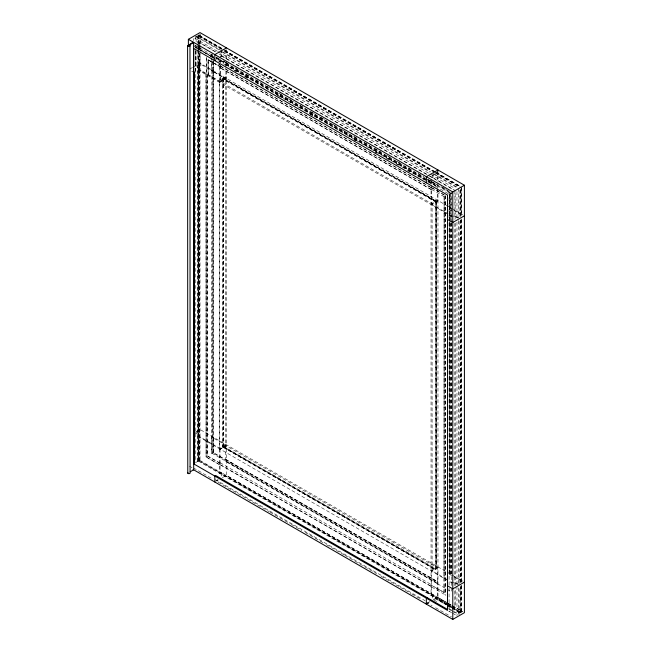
<?xml version="1.0" encoding="UTF-8"?>
<svg xmlns="http://www.w3.org/2000/svg" width="652" height="652" viewBox="0 0 652 652"><rect width="100%" height="100%" fill="white"/><g stroke="black" fill="none" stroke-linecap="round" stroke-linejoin="round"><path stroke-width="0.49" stroke-dasharray="3.26 2.44" d="M198.338 50.66L198.371 461.119L451.323 607.159M211.908 70.612L211.688 453.637L212.177 453.36L212.177 70.766M213.025 61.378L212.968 452.928L225.926 460.1M213.228 452.781L213.228 437.745L212.177 437.133L211.598 437.239L211.615 453.67M451.266 605.105L437.443 597.126L437.443 581.845L213.497 452.627L213.497 71.524M198.876 45.298L199.341 42.616L215.567 51.989M199.814 44.613L200.115 42.828L215.902 51.94M435.593 201.281L223.709 78.59L223.546 447.158L224.076 447.761L223.277 447.296L223.277 79.316M435.145 569.848L435.063 569.18L223.546 447.052L223.514 447.484L435.43 569.742L435.617 200.743L223.995 78.484M213.497 452.627L212.919 452.961L213.228 437.745M451.192 223.008L451.192 575.129L449.554 574.599L449.554 222.471M451.461 575.284L450.899 575.414L451.192 575.129M198.599 43.358L198.599 35.224L198.542 36.072L198.11 35.501L222.902 49.821M460.589 612.864L460.801 612.138L461.241 612.709L447.565 604.812M199.341 53.464L199.341 68.256L198.371 70.041M437.973 199.805L431.575 203.603L199.659 69.634L200.115 68.142L200.05 51.655M199.773 434.86L199.186 436.416L219.528 448.152L223.017 446.139L223.017 79.772M219.528 473.189L221.167 473.466L432.683 595.586L432.683 599.041M431.045 595.309L432.643 595.692L431.045 595.455L431.045 186.904M198.705 65.216L197.963 65.339L197.898 461.274L198.705 460.817L198.428 64.964L198.697 460.817M222.748 79.617L222.748 447.606L223.546 448.063L223.017 447.459C221.598 444.664 223.628 446.229 225.396 444.762L225.396 78.395M437.973 201.126C436.408 203.53 435.528 202.055 432.105 204.516L448.193 213.807M460.475 216.676L460.434 189.536M436.669 202.601L436.628 569.049L224.076 446.75L223.628 447.728M444.134 592.415L431.575 585.374L444.053 592.578L444.134 196.578L444.053 577.786M431.706 587.028L445.723 595.121M208.216 74.434L208.045 59.756L208.135 74.532L208.216 59.764L220.645 66.944L220.523 80.359L219.993 80.057L219.993 81.37M221.028 56.854L222.039 55.485L219.406 53.961M219.528 57.971L221.167 55.803L221.167 51.532M220.604 57.278L221.696 55.827L221.696 51.223M206.627 57.074L206.554 73.611L206.456 57.058M225.657 62.673L424.224 177.311M223.383 60.897L225.959 62.388L225.568 64.515L427.394 181.036M220.05 449.782L219.528 449.472L225.926 445.683L437.443 567.802L437.443 581.543L225.926 459.424L225.592 459.896M220.189 462.733L431.706 584.852M220.05 464.697L431.706 586.686L220.189 464.566M220.05 65.852L431.706 187.955L220.05 65.958M431.706 189.789L220.05 67.686L431.575 189.805M225.926 446.392L225.396 446.082L225.396 444.762L212.968 437.899M198.371 461.119L198.958 460.76L198.958 68.623L198.371 70.18L452.203 216.733M199.773 460.296L221.696 472.953L220.05 472.708L199.186 460.662L199.773 460.296L199.773 68.484M450.874 222.218L450.874 192.723L451.461 192.389L451.461 222.145M444.053 592.578L444.134 196.578M445.642 195.755L445.642 595.276M220.05 464.933L206.089 456.865L206.171 73.921M220.05 463.14L207.572 456.05L207.572 74.882M190.058 68.876L192.544 67.441M193.367 66.969L200.009 63.13L446.791 205.608M198.338 64.564L200.05 63.578M200.009 63.741L198.159 64.809L198.159 461.111M213.538 56.7L213 56.414L213.269 58.24M211.843 70.766L213.269 71.207L199.691 63.782M225.959 77.221L225.437 76.92L225.437 78.232L213.114 71.524L225.079 78.436M225.592 64.524L225.926 67.295M219.993 80.057L223.228 78.191L223.758 78.493M223.717 79.218L223.717 77.906L225.437 76.92M219.528 81.533L226.456 77.531L226.456 68.631M224.076 79.161L225.926 78.093L225.926 68.281M219.528 82.396L226.456 78.395M225.657 64.198L437.443 186.472L437.052 186.586L437.443 184.948L428.274 180.017M450.141 219.341L450.141 193.122L449.578 193.432L449.872 221.533M431.045 204.516L437.973 200.514M449.872 207.996L449.578 208.281L451.461 208.917M195.861 431.901L200.009 429.497L446.791 571.975M195.779 432.553L197.629 431.485M198.159 431.176L200.009 430.108M219.528 449.489L226.456 445.487L226.456 475.3L446.791 602.505M215.347 481.111L218.673 479.179M216.48 481.054L218.143 480.092M222.299 477.696L226.456 475.3M431.045 570.883L437.973 566.89M437.973 567.501L431.575 571.193L431.575 594.828L448.095 604.363M437.443 581.543L437.182 582M426.873 603.23L430.198 601.315M436.669 601.568L433.213 599.571L435.063 598.487L435.43 597.501L446.848 604.086M446.824 604.681L435.593 598.194L437.443 597.11M426.343 604.135L430.499 601.739M433.816 599.816L437.973 597.419L437.973 189.325M445.723 195.706L445.544 595.121M205.991 73.969L206.171 456.816M450.899 192.707L451.192 221.99M225.625 64.515L437.182 186.627M220.645 66.944L208.045 59.756M437.084 583.532L225.568 461.412L225.926 445.683M435.593 598.194L435.512 597.509L435.063 598.202L451.306 607.582M435.512 200.604L435.063 201.582L223.546 79.462L220.05 81.476L220.034 65.42M221.167 473.58L219.528 473.336L219.528 65.094M431.575 594.828L433.213 595.072L446.367 602.668M433.213 594.95L221.696 472.83L220.05 472.553L431.575 594.673L433.213 594.95L433.213 599.571M225.543 461.396L225.926 460.948L437.443 583.067M198.428 431.331L198.583 431.73L197.898 431.64M436.392 568.715L436.392 200.734L435.593 200.27L436.123 200.873L436.123 568.568L436.669 568.976M452.439 606.873L455.137 607.729L455.137 589.416M223.228 78.191C223.791 80.669 221.851 78.493 223.457 79.071L435.063 201.281M426.873 179.08L452.781 193.897M199.202 35.273L224.247 49.731M198.599 35.224L224.247 50.033M224.956 50.359L435.593 171.973M436.457 172.454L459.782 185.918M436.449 172.747L461.241 187.059L461.241 215.714M222.03 49.014L197.841 35.053L197.841 42.999M224.956 50.66L435.593 172.275M435.927 172.764L460.98 187.222M224.427 50.66L435.063 172.275M435.063 172.56L459.856 186.871M198.542 36.072L221.215 49.161M224.427 50.97L434.183 172.071M435.145 172.919L460.434 187.515M224.508 51.337L431.624 170.914M222.039 51.003L196.13 36.047L196.13 42.005M222.577 51.736L430.573 171.818M434.077 173.831L457.402 187.295M196.505 36.83L219.822 50.294M222.047 52.038L430.043 172.12M433.547 174.133L458.601 188.599L458.601 217.532M217.393 51.247L193.611 37.514L193.611 40.571M218.273 51.752L429.66 173.791M430.54 174.304L455.194 188.542M218.99 53.961L221.55 55.444L221.55 51.288M433.213 177.825L455.137 190.482L455.137 218.974M221.696 55.827L428.812 175.404M429.692 175.918L433.213 177.955L433.213 173.334M221.167 55.803L428.282 175.38M429.163 175.893L454.045 190.139M442.7 187.336L446.204 189.357M440.882 186.586L448.617 191.052M225.926 62.519L228.567 64.043M234.736 67.612L240.026 70.66M246.195 74.222L249.716 76.26M255.886 79.821L261.175 82.877M267.344 86.439L272.634 89.487M278.803 93.049L282.332 95.086M288.502 98.648L293.783 101.704M299.953 105.265L305.242 108.313M311.411 111.875L315.821 114.418M321.11 117.474L326.399 120.53M332.569 124.092L336.97 126.635M342.259 129.683L348.429 133.252M353.718 136.301L358.127 138.843M364.297 142.405L369.586 145.461M374.867 148.517L381.037 152.079M387.207 155.641L390.735 157.67M396.905 161.231L402.194 164.288M408.364 167.849L411.885 169.887M418.054 173.448L423.344 176.496M429.513 180.058L434.802 183.114M216.154 57.066L219.602 59.055M223.041 61.044L225.633 62.535M427.753 179.349L437.443 184.948M194.565 44.964L213.563 55.933M216.228 57.678L427.394 179.512M215.812 57.71L225.959 63.578M437.443 185.796L450.141 193.122M216.024 58.134L225.959 63.872M225.926 64.043L426.873 180.058M427.753 180.571L437.443 186.17M213.595 57.221L193.946 45.876L195.323 47.278L214.867 58.525L195.217 47.115M428.274 181.549L437.084 186.635M195.339 47.441L214.744 58.647M217.988 60.685L225.926 65.265M229.447 67.303L249.716 79.006M250.604 79.511L260.295 85.11M261.175 85.624L282.332 97.833M283.212 98.346L303.482 110.049M304.362 110.555L324.631 122.258M325.519 122.763L345.788 134.467M346.668 134.98L380.157 154.312M381.037 154.826L401.314 166.529M402.194 167.034L426.873 181.28M427.728 181.802L431.999 184.271M435.414 186.244L449.081 194.133M234.288 70.595L236.048 71.614M354.15 139.797L355.91 140.816M375.307 152.014L377.068 153.033M386.758 158.623L388.527 159.642M407.916 170.84L409.676 171.859M244.875 76.773L247.524 78.297M354.166 139.87L355.927 140.881M375.316 152.079L377.084 153.098M396.473 164.288L398.233 165.306M218.762 64.165L220.523 65.176M218.77 64.279L220.523 65.281M431.575 187.629L444.762 195.241M431.575 187.743L444.672 195.298M208.135 59.911L220.523 67.066M431.575 189.422L444.053 196.627M447.671 206.113L451.192 208.151M452.081 208.656L462.651 214.769M454.012 210.384L463.36 215.779M223.717 77.906L224.247 78.216L223.457 77.458L223.457 79.071M223.758 78.199L222.96 77.743L222.96 79.348M224.076 78.851L435.593 200.979M435.593 201.183L435.063 200.58L435.862 201.036L435.862 569.025M199.341 68.256L195.641 66.121L195.641 49.242M459.13 218.224L455.137 215.918L452.439 216.26L449.041 214.296M431.575 202.894L432.105 203.196L432.105 570.883L448.193 580.174M454.9 216.391L457.859 218.102M220.034 81.956L198.876 69.748L198.884 53.937M191.655 71.133L193.139 71.981M447.671 572.489L451.192 574.518M452.081 575.031L462.651 581.136M454.012 576.759L463.36 582.154M224.076 447.052L435.593 569.18M223.546 447.362L435.063 569.481M459.13 584.591L455.137 582.293L452.439 582.627L449.041 580.663M195.25 432.863L198.958 434.998L198.371 436.555L452.203 583.1L454.9 582.766L457.859 584.469M225.657 459.57L437.443 581.845M211.908 453.164L437.443 583.377M437.443 583.711L446.204 588.772M447.076 589.278L451.461 591.804L451.461 588.886M207.572 456.05L220.05 463.254M205.991 456.922L220.05 465.039M447.671 603.018L451.192 605.048M452.081 605.561L462.651 611.666M452.129 605.602L462.496 611.592M447.248 603.173L451.632 605.7M452.504 606.213L455.137 607.729M448.967 604.86L451.575 606.368M198.958 460.76L446.351 603.589M447.207 604.086L451.477 606.556M452.333 607.045L454.9 608.528L454.9 589.701M447.72 604.591L451.208 606.604M452.081 607.11L460.801 612.138M446.71 604.314L435.512 597.542M447.688 605.178L451.143 607.175M452.007 607.672L460.646 612.66M452.162 608.072L460.711 613.01L460.711 586.335M435.063 598.503L446.294 604.983M447.158 605.48L451.477 607.974M452.341 608.471L460.116 612.962M448.763 608.544L453.083 611.038M453.947 611.535L459.13 614.526L459.13 586.588M449.098 609.351L451.689 610.842M452.553 611.348L457.737 614.339M449.032 611.193L451.673 612.717M452.553 613.222L456.082 615.26M215.347 479.627L425.104 600.728M193.432 467.9L212.813 479.081M218.094 482.138L269.178 511.624M270.058 512.138L290.319 523.833M291.2 524.338L301.77 530.443M305.291 532.472L322.903 542.643M326.432 544.681L344.044 554.852M344.924 555.357L376.636 573.662M381.037 576.205L399.529 586.881M400.409 587.395L410.98 593.499M411.86 594.005L420.67 599.09M425.952 602.138L432.121 605.7M435.642 607.737L451.494 616.89M189.439 466.156L192.03 467.647M212.919 437.948L213.294 58.794M216.57 59.503L216.154 57.433M461.51 187.915L461.51 215.853M461.51 218.885L461.51 582.203M461.51 585.219L461.51 613.157M461.241 219.748L461.241 583.067M461.241 586.034L461.241 612.709M460.98 189.219L460.98 216.162M460.98 220.213L460.98 583.524M460.98 585.52L460.98 613.459M460.711 189.341L460.711 216.016M460.711 220.058L460.711 583.377M460.434 219.805L460.434 583.116M460.434 587.15L460.434 612.35M459.13 190.286L459.13 217.23M459.13 221.281L459.13 583.581M458.601 220.563L458.601 584.901M458.601 587.892L458.601 614.836M456.962 191.59L456.962 218.037M456.962 222.104L456.962 585.251M456.962 586.27L456.962 615.765M455.137 223.049L455.137 588.397M454.9 190.629L454.9 219.447M454.9 223.514L454.9 585.732M451.461 223.163L451.461 587.917M450.874 223.237L450.874 575.357M450.141 223.416L450.141 574.518M449.872 222.242L449.872 574.673M449.611 221.378L449.611 193.416L449.554 221.46M449.611 222.397L449.611 574.518M449.081 191.9L449.081 218.77M449.081 222.805L449.081 585.105M449.081 588.104L449.081 611.886M437.973 169.985L437.973 182.201M437.973 183.22L437.973 188.306M437.443 170.889L437.443 180.718M437.443 188.436L437.443 200.213M432.683 174.467L432.683 177.923M431.575 180.123L431.575 184.043M431.575 185.029L431.575 203.603M431.045 180.938L431.045 185.91M226.456 49.845L226.456 61.712M226.456 62.698L226.456 67.645M225.926 49.764L225.926 59.576M221.696 472.83L221.696 475.821L221.167 476.123L221.167 473.466M220.523 59.454L220.523 62.315M220.034 59.487L220.05 61.924M220.05 449.073L220.05 472.708M219.528 58.99L219.528 64.075M213.538 61.581L213.538 71.361M212.21 54.45L212.21 57.474M212.21 61.516L212.21 70.595M211.949 54.002L211.949 57.873M211.949 58.835L211.713 70.734L211.655 58.118M211.655 54.255L211.655 57.156M207.76 74.841L207.67 455.992M206.089 74.026L206.089 456.865M200.05 33.782L200.115 44.849M200.05 45.697L200.115 50.929M200.009 34.629L200.009 46.781M200.009 47.792L200.009 52.861M200.009 53.871L200.009 62.983M200.009 63.13L200.009 460.043L195.779 462.488L195.779 66.186M199.659 45.501L199.659 49.519M199.659 53.545L199.659 69.634M199.341 47.547L199.341 49.519M199.186 70.041L199.186 460.662M198.884 35.876L198.884 43.904M198.884 44.907L198.876 50.188M198.599 47.425L198.599 49.462M198.599 50.481L198.542 65.167L198.11 65.004L198.11 50.758M198.338 34.776L198.338 42.714M198.371 45.583L198.338 49.666M198.11 35.501L198.11 43.643M198.11 47.71L198.11 49.748M197.841 43.994L197.841 48.957M197.841 49.951L197.841 64.85L196.13 65.836L196.13 48.957M197.629 65.118L197.629 461.42M196.13 45.974L196.13 47.963M195.641 36.333L195.641 41.296M195.641 45.265L195.641 48.248M195.29 51.133L195.339 70.758M195.217 51.043L195.217 70.66M219.528 82.25L219.528 448.763L226.456 444.762L226.456 78.248L219.528 82.25M280.115 97.058L277.475 95.534L280.132 97.124M312.732 115.885L310.083 114.361L312.74 115.95"/><path stroke-width="0.98" d="M193.668 439.269L193.668 48.444L447.492 195.021L447.492 610.386L193.668 463.841L193.668 439.269L194.483 438.617M214.818 54.581L214.818 60.685L215.665 60.171M193.595 42.567L189.276 45.061A1.174 0.676 0.1 0 1 189.976 45.444L190.082 473.197A1.32 0.766 0.1 0 1 189.398 473.596L188.444 473.621A1.174 0.676 0.1 0 1 187.776 473.238L187.589 45.86L193 42.225L193.595 42.567L193.693 469.758L190.245 471.763M190.058 45.624L189.968 45.999A1.32 0.766 0.1 0 1 189.284 46.398L188.338 46.414A1.174 0.676 0.1 0 1 187.67 46.039L187.589 45.86M187.695 473.059L187.955 472.529M193.668 463.841L194.557 463.319L194.435 72.233L195.298 71.818M188.379 45.42L188.379 39.316L200.009 32.6L464.411 185.249L464.411 612.684L452.781 619.4L193.668 469.799M215.665 54.092L226.456 47.865M193.668 72.902L194.516 72.413M437.973 169.985L426.343 176.7L426.343 182.813M188.379 39.316L452.781 191.965L464.411 185.249M464.411 215.779L452.781 222.503L447.492 219.447M447.745 609.547L215.73 475.544L214.818 476.05L214.818 482.015M464.411 582.154L452.781 588.87L447.492 585.814M194.483 463.368L194.516 72.266M427.28 597.672L426.343 598.177L426.343 604.135M193.717 469.774L193.114 469.432M452.781 191.965L452.781 619.4"/></g></svg>
